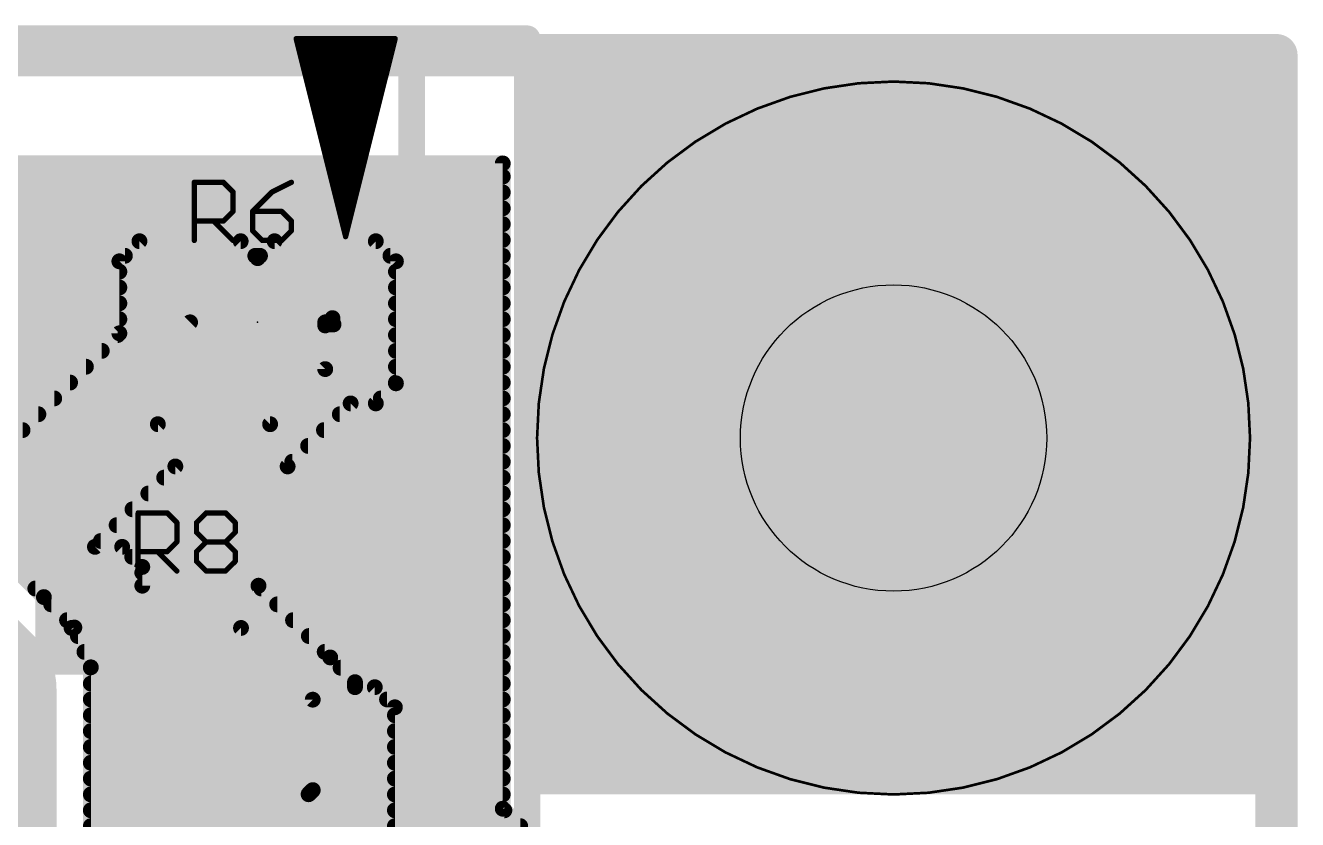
# Model space of a CAD drawing. Extents: x -0.2 to 60.5, y -0.2 to 25.7.
# Drawn here: x 22.26 to 34.49, y 18.05 to 25.69 of the extents above; entities that cross this region are included whole.
import ezdxf

# ---------------------------------------------------------------- set-up
doc = ezdxf.new("R2010")
doc.units = 0
for name, color, linetype in [('1', 22, 'CONTINUOUS'), ('101', 6, 'CONTINUOUS'), ('16', 175, 'CONTINUOUS'), ('20', 7, 'CONTINUOUS'), ('22', 253, 'CONTINUOUS'), ('23', 7, 'CONTINUOUS'), ('25', 253, 'CONTINUOUS'), ('41', 22, 'CONTINUOUS'), ('42', 175, 'CONTINUOUS')]:
    doc.layers.add(name, color=color, linetype=linetype)

# ---------------------------------------------------------------- blocks, each defined once
blk = doc.blocks.new('RECT')
blk.add_solid([(-0.5, -0.5), (0.5, -0.5), (-0.5, 0.5), (0.5, 0.5)])

msp = doc.modelspace()

# ---------------------------------------------------------------- linework, layer by layer
at = {"layer": '1', "const_width": 0.1524}
for points in [[(7.4422, 24.3586), (26.8478, 24.3586)], [(26.8478, 24.3586), (26.8478, 18.1512)], [(11.8441, 24.2316), (26.8478, 24.2316)], [(11.9965, 24.0792), (26.8478, 24.0792)], [(12.0873, 23.9268), (26.8478, 23.9268)], [(12.1504, 23.7744), (26.8478, 23.7744)], [(12.1539, 23.622), (26.8478, 23.622)], [(23.3532, 23.6102), (23.1598, 23.4168)], [(24.3268, 23.6102), (23.3532, 23.6102)], [(24.49, 23.447), (24.3268, 23.6102)], [(24.6532, 23.6102), (24.49, 23.447)], [(25.6268, 23.6102), (24.6532, 23.6102)], [(25.8202, 23.4168), (25.6268, 23.6102)], [(12.1504, 23.4696), (23.2126, 23.4696)], [(24.4674, 23.4696), (24.5126, 23.4696)], [(25.7674, 23.4696), (26.8478, 23.4696)], [(17.4466, 23.3172), (23.1598, 23.3172)], [(23.1598, 23.4168), (23.1598, 22.7245)], [(25.8202, 22.2432), (25.8202, 23.4168)], [(25.8202, 23.3172), (26.8478, 23.3172)], [(17.7369, 23.1648), (23.1598, 23.1648)], [(25.8202, 23.1648), (26.8478, 23.1648)], [(17.8872, 23.0124), (23.1598, 23.0124)], [(25.8202, 23.0124), (26.8478, 23.0124)], [(17.9503, 22.86), (23.1598, 22.86)], [(21.4, 20.39), (23.84, 22.83)], [(25.14, 22.8), (25.21, 22.87)], [(25.16, 22.81), (25.14, 22.83)], [(25.22, 22.81), (25.16, 22.81)], [(25.21, 22.87), (25.21, 22.82)], [(25.21, 22.82), (25.22, 22.81)], [(25.8202, 22.86), (26.8478, 22.86)], [(20.9594, 22.7076), (23.1429, 22.7076)], [(23.1598, 22.7245), (21.1055, 20.6702)], [(25.14, 22.38), (25.14, 22.8)], [(25.8202, 22.7076), (26.8478, 22.7076)], [(21.0202, 22.5552), (22.9905, 22.5552)], [(25.8202, 22.5552), (26.8478, 22.5552)], [(21.0202, 22.4028), (22.8381, 22.4028)], [(24.61, 21.85), (25.14, 22.38)], [(25.8202, 22.4028), (26.8478, 22.4028)], [(21.0202, 22.2504), (22.6857, 22.2504)], [(25.6268, 22.0498), (25.8202, 22.2432)], [(25.8202, 22.2504), (26.8478, 22.2504)], [(21.0202, 22.098), (22.5333, 22.098)], [(25.675, 22.098), (26.8478, 22.098)], [(24.7783, 21.4436), (25.3845, 22.0498)], [(25.3845, 22.0498), (25.6268, 22.0498)], [(21.0202, 21.9456), (22.3809, 21.9456)], [(22.08, 20.4), (23.53, 21.85)], [(23.53, 21.85), (24.61, 21.85)], [(25.2803, 21.9456), (26.8478, 21.9456)], [(21.0202, 21.7932), (22.2285, 21.7932)], [(25.1279, 21.7932), (26.8478, 21.7932)], [(24.9755, 21.6408), (26.8478, 21.6408)], [(24.8231, 21.4884), (26.8478, 21.4884)], [(22.9249, 20.6702), (23.6983, 21.4436)], [(23.6983, 21.4436), (24.7783, 21.4436)], [(23.5907, 21.336), (26.8478, 21.336)], [(23.4383, 21.1836), (26.8478, 21.1836)], [(23.2859, 21.0312), (26.8478, 21.0312)], [(23.1335, 20.8788), (26.8478, 20.8788)], [(23.1868, 20.6702), (22.9249, 20.6702)], [(22.9811, 20.7264), (26.8478, 20.7264)], [(23.3802, 20.4768), (23.1868, 20.6702)], [(23.283, 20.574), (26.8478, 20.574)], [(23.3802, 20.2964), (23.3802, 20.4768)], [(23.3802, 20.4216), (26.8478, 20.4216)], [(24.4983, 20.2964), (23.3802, 20.2964)], [(25.1883, 19.6064), (24.4983, 20.2964)], [(24.5255, 20.2692), (26.8478, 20.2692)], [(24.6779, 20.1168), (26.8478, 20.1168)], [(22.7, 19.89), (24.33, 19.89)], [(24.33, 19.89), (25.02, 19.2)], [(24.8303, 19.9644), (26.8478, 19.9644)], [(24.9827, 19.812), (26.8478, 19.812)], [(25.1351, 19.6596), (26.8478, 19.6596)], [(25.4264, 19.3683), (25.1883, 19.6064)], [(25.2875, 19.5072), (26.8478, 19.5072)], [(25.4264, 19.3202), (25.4264, 19.3683)], [(25.4264, 19.3548), (26.8478, 19.3548)], [(25.6168, 19.3202), (25.4264, 19.3202)], [(25.8102, 19.1268), (25.6168, 19.3202)], [(25.02, 19.2), (25.02, 18.33)], [(25.7346, 19.2024), (26.8478, 19.2024)], [(25.8102, 17.4532), (25.8102, 19.1268)], [(25.8102, 19.05), (26.8478, 19.05)], [(25.8102, 18.8976), (26.8478, 18.8976)], [(25.8102, 18.7452), (26.8478, 18.7452)], [(25.8102, 18.5928), (26.8478, 18.5928)], [(25.8102, 18.4404), (26.8478, 18.4404)], [(25.02, 18.33), (24.98, 18.29)], [(24.98, 18.29), (24.98, 14.93)], [(25.8102, 18.288), (26.8478, 18.288)], [(25.8102, 18.1356), (26.8634, 18.1356)], [(26.8478, 18.1512), (27.0412, 17.9578)], [(25.8102, 17.9832), (27.0158, 17.9832)]]:
    msp.add_lwpolyline(points, dxfattribs=at)
at = {"layer": '1', "const_width": 0.0762}
for points in [[(26.8859, 24.3586, 1), (26.8097, 24.3586)], [(26.8478, 24.3205, 1), (26.8478, 24.3967)], [(26.8478, 24.1935, 1), (26.8478, 24.2697)], [(26.8478, 24.0411, 1), (26.8478, 24.1173)], [(26.8478, 23.8887, 1), (26.8478, 23.9649)], [(26.8478, 23.7363, 1), (26.8478, 23.8125)], [(23.3532, 23.6483, 1), (23.3532, 23.5721)], [(23.3802, 23.5833, 1), (23.3263, 23.6371)], [(24.3537, 23.6371, 1), (24.2998, 23.5833)], [(24.3268, 23.5721, 1), (24.3268, 23.6483)], [(24.6532, 23.6483, 1), (24.6532, 23.5721)], [(24.6802, 23.5833, 1), (24.6263, 23.6371)], [(25.6537, 23.6371, 1), (25.5998, 23.5833)], [(25.6268, 23.5721, 1), (25.6268, 23.6483)], [(26.8478, 23.5839, 1), (26.8478, 23.6601)], [(23.2126, 23.4315, 1), (23.2126, 23.5077)], [(24.4674, 23.5077, 1), (24.4674, 23.4315)], [(24.4631, 23.4739, 1), (24.5169, 23.42)], [(24.4631, 23.42, 1), (24.5169, 23.4739)], [(24.5126, 23.4315, 1), (24.5126, 23.5077)], [(25.7674, 23.5077, 1), (25.7674, 23.4315)], [(26.8478, 23.4315, 1), (26.8478, 23.5077)], [(23.1979, 23.4168, 1), (23.1217, 23.4168)], [(23.1329, 23.4437, 1), (23.1867, 23.3898)], [(23.1598, 23.2791, 1), (23.1598, 23.3553)], [(25.8583, 23.4168, 1), (25.7821, 23.4168)], [(25.8202, 23.3553, 1), (25.8202, 23.2791)], [(25.7933, 23.3898, 1), (25.8471, 23.4437)], [(26.8478, 23.2791, 1), (26.8478, 23.3553)], [(23.1598, 23.1267, 1), (23.1598, 23.2029)], [(25.8202, 23.2029, 1), (25.8202, 23.1267)], [(26.8478, 23.1267, 1), (26.8478, 23.2029)], [(23.1598, 22.9743, 1), (23.1598, 23.0505)], [(25.8202, 23.0505, 1), (25.8202, 22.9743)], [(26.8478, 22.9743, 1), (26.8478, 23.0505)], [(23.1598, 22.8219, 1), (23.1598, 22.8981)], [(23.8669, 22.8031, 1), (23.8131, 22.8569)], [(25.1669, 22.8569, 1), (25.1131, 22.8031)], [(25.16, 22.8481, 1), (25.16, 22.7719)], [(25.2481, 22.87, 1), (25.1719, 22.87)], [(25.2369, 22.8469, 1), (25.1831, 22.7931)], [(25.2369, 22.8431, 1), (25.1831, 22.8969)], [(25.22, 22.7719, 1), (25.22, 22.8481)], [(25.8202, 22.8981, 1), (25.8202, 22.8219)], [(26.8478, 22.8219, 1), (26.8478, 22.8981)], [(23.1217, 22.7245, 1), (23.1979, 22.7245)], [(23.1867, 22.6976, 1), (23.1329, 22.7515)], [(23.1429, 22.6695, 1), (23.1429, 22.7457)], [(25.1781, 22.8, 1), (25.1019, 22.8)], [(25.1131, 22.8269, 1), (25.1669, 22.7731)], [(25.1331, 22.7831, 1), (25.1869, 22.8369)], [(25.1719, 22.82, 1), (25.2481, 22.82)], [(25.1931, 22.7831, 1), (25.2469, 22.8369)], [(25.8202, 22.7457, 1), (25.8202, 22.6695)], [(26.8478, 22.6695, 1), (26.8478, 22.7457)], [(22.9905, 22.5171, 1), (22.9905, 22.5933)], [(25.8202, 22.5933, 1), (25.8202, 22.5171)], [(26.8478, 22.5171, 1), (26.8478, 22.5933)], [(22.8381, 22.3647, 1), (22.8381, 22.4409)], [(25.1019, 22.38, 1), (25.1781, 22.38)], [(25.1669, 22.3531, 1), (25.1131, 22.4069)], [(25.8202, 22.4409, 1), (25.8202, 22.3647)], [(26.8478, 22.3647, 1), (26.8478, 22.4409)], [(22.6857, 22.2123, 1), (22.6857, 22.2885)], [(25.8202, 22.2885, 1), (25.8202, 22.2123)], [(25.7821, 22.2432, 1), (25.8583, 22.2432)], [(25.8471, 22.2163, 1), (25.7933, 22.2702)], [(26.8478, 22.2123, 1), (26.8478, 22.2885)], [(22.5333, 22.0599, 1), (22.5333, 22.1361)], [(25.675, 22.1361, 1), (25.675, 22.0599)], [(26.8478, 22.0599, 1), (26.8478, 22.1361)], [(25.3845, 22.0879, 1), (25.3845, 22.0117)], [(25.4115, 22.0229, 1), (25.3576, 22.0767)], [(25.5998, 22.0767, 1), (25.6537, 22.0229)], [(25.6268, 22.0117, 1), (25.6268, 22.0879)], [(22.3809, 21.9075, 1), (22.3809, 21.9837)], [(23.53, 21.8881, 1), (23.53, 21.8119)], [(23.5569, 21.8231, 1), (23.5031, 21.8769)], [(24.5831, 21.8769, 1), (24.6369, 21.8231)], [(24.61, 21.8119, 1), (24.61, 21.8881)], [(25.2803, 21.9837, 1), (25.2803, 21.9075)], [(26.8478, 21.9075, 1), (26.8478, 21.9837)], [(22.2285, 21.7551, 1), (22.2285, 21.8313)], [(25.1279, 21.8313, 1), (25.1279, 21.7551)], [(26.8478, 21.7551, 1), (26.8478, 21.8313)], [(24.9755, 21.6789, 1), (24.9755, 21.6027)], [(26.8478, 21.6027, 1), (26.8478, 21.6789)], [(24.8231, 21.5265, 1), (24.8231, 21.4503)], [(26.8478, 21.4503, 1), (26.8478, 21.5265)], [(23.6983, 21.4817, 1), (23.6983, 21.4055)], [(23.7253, 21.4167, 1), (23.6714, 21.4705)], [(24.7514, 21.4705, 1), (24.8053, 21.4167)], [(24.7783, 21.4055, 1), (24.7783, 21.4817)], [(23.5907, 21.3741, 1), (23.5907, 21.2979)], [(26.8478, 21.2979, 1), (26.8478, 21.3741)], [(23.4383, 21.2217, 1), (23.4383, 21.1455)], [(26.8478, 21.1455, 1), (26.8478, 21.2217)], [(23.2859, 21.0693, 1), (23.2859, 20.9931)], [(26.8478, 20.9931, 1), (26.8478, 21.0693)], [(23.1335, 20.9169, 1), (23.1335, 20.8407)], [(26.8478, 20.8407, 1), (26.8478, 20.9169)], [(22.9249, 20.7083, 1), (22.9249, 20.6321)], [(22.898, 20.6971, 1), (22.9519, 20.6433)], [(22.9811, 20.7645, 1), (22.9811, 20.6883)], [(23.2137, 20.6971, 1), (23.1598, 20.6433)], [(23.1868, 20.6321, 1), (23.1868, 20.7083)], [(26.8478, 20.6883, 1), (26.8478, 20.7645)], [(23.283, 20.6121, 1), (23.283, 20.5359)], [(26.8478, 20.5359, 1), (26.8478, 20.6121)], [(23.4183, 20.4768, 1), (23.3421, 20.4768)], [(23.3802, 20.4597, 1), (23.3802, 20.3835)], [(23.3533, 20.4498, 1), (23.4071, 20.5037)], [(26.8478, 20.3835, 1), (26.8478, 20.4597)], [(23.3802, 20.3345, 1), (23.3802, 20.2583)], [(23.3421, 20.2964, 1), (23.4183, 20.2964)], [(24.5253, 20.3233, 1), (24.4714, 20.2695)], [(24.5255, 20.3073, 1), (24.5255, 20.2311)], [(24.4983, 20.2583, 1), (24.4983, 20.3345)], [(26.8478, 20.2311, 1), (26.8478, 20.3073)], [(24.6779, 20.1549, 1), (24.6779, 20.0787)], [(26.8478, 20.0787, 1), (26.8478, 20.1549)], [(22.7, 19.9281, 1), (22.7, 19.8519)], [(24.3569, 19.9169, 1), (24.3031, 19.8631)], [(24.33, 19.8519, 1), (24.33, 19.9281)], [(24.8303, 20.0025, 1), (24.8303, 19.9263)], [(26.8478, 19.9263, 1), (26.8478, 20.0025)], [(24.9827, 19.8501, 1), (24.9827, 19.7739)], [(26.8478, 19.7739, 1), (26.8478, 19.8501)], [(25.1351, 19.6977, 1), (25.1351, 19.6215)], [(26.8478, 19.6215, 1), (26.8478, 19.6977)], [(25.2153, 19.6333, 1), (25.1614, 19.5795)], [(25.1614, 19.5795, 1), (25.2153, 19.6333)], [(25.2875, 19.5453, 1), (25.2875, 19.4691)], [(26.8478, 19.4691, 1), (26.8478, 19.5453)], [(25.4645, 19.3683, 1), (25.3883, 19.3683)], [(25.4264, 19.3929, 1), (25.4264, 19.3167)], [(25.4264, 19.3583, 1), (25.4264, 19.2821)], [(25.3883, 19.3202, 1), (25.4645, 19.3202)], [(25.3995, 19.3414, 1), (25.4533, 19.3953)], [(25.6437, 19.3471, 1), (25.5898, 19.2933)], [(25.6168, 19.2821, 1), (25.6168, 19.3583)], [(26.8478, 19.3167, 1), (26.8478, 19.3929)], [(25.0581, 19.2, 1), (24.9819, 19.2)], [(24.9931, 19.1731, 1), (25.0469, 19.2269)], [(25.7346, 19.2405, 1), (25.7346, 19.1643)], [(26.8478, 19.1643, 1), (26.8478, 19.2405)], [(25.8483, 19.1268, 1), (25.7721, 19.1268)], [(25.8102, 19.0881, 1), (25.8102, 19.0119)], [(25.7833, 19.0998, 1), (25.8371, 19.1537)], [(26.8478, 19.0119, 1), (26.8478, 19.0881)], [(25.8102, 18.9357, 1), (25.8102, 18.8595)], [(26.8478, 18.8595, 1), (26.8478, 18.9357)], [(25.8102, 18.7833, 1), (25.8102, 18.7071)], [(26.8478, 18.7071, 1), (26.8478, 18.7833)], [(25.8102, 18.6309, 1), (25.8102, 18.5547)], [(26.8478, 18.5547, 1), (26.8478, 18.6309)], [(25.8102, 18.4785, 1), (25.8102, 18.4023)], [(26.8478, 18.4023, 1), (26.8478, 18.4785)], [(25.0181, 18.29, 1), (24.9419, 18.29)], [(24.9819, 18.33, 1), (25.0581, 18.33)], [(25.0469, 18.3031, 1), (24.9931, 18.3569)], [(25.8102, 18.3261, 1), (25.8102, 18.2499)], [(26.8478, 18.2499, 1), (26.8478, 18.3261)], [(24.9531, 18.3169, 1), (25.0069, 18.2631)], [(25.8102, 18.1737, 1), (25.8102, 18.0975)], [(26.8747, 18.1782, 1), (26.8209, 18.1243)], [(26.8097, 18.1512, 1), (26.8859, 18.1512)], [(26.8634, 18.0975, 1), (26.8634, 18.1737)], [(25.8102, 18.0213, 1), (25.8102, 17.9451)], [(27.0158, 17.9451, 1), (27.0158, 18.0213)]]:
    msp.add_lwpolyline(points, format="xyb", dxfattribs=at)
at = {"layer": '101', "const_width": 0.0254}
msp.add_lwpolyline([(30.607, 18.288, 1), (30.607, 25.146, 1), (30.607, 18.288)], format="xyb", dxfattribs=at)
at = {"layer": '16'}
for points, const_width in [([(7.4422, 24.3586), (26.8478, 24.3586)], 0.1524), ([(26.8478, 24.3586), (26.8478, 18.1512)], 0.1524), ([(11.8441, 24.2316), (26.8478, 24.2316)], 0.1524), ([(11.9965, 24.0792), (26.8478, 24.0792)], 0.1524), ([(16.5259, 23.9268), (26.8478, 23.9268)], 0.1524), ([(16.6783, 23.7744), (26.8478, 23.7744)], 0.1524), ([(16.8307, 23.622), (26.8478, 23.622)], 0.1524), ([(16.9831, 23.4696), (26.8478, 23.4696)], 0.1524), ([(17.4466, 23.3172), (26.8478, 23.3172)], 0.1524), ([(17.7369, 23.1648), (26.8478, 23.1648)], 0.1524), ([(17.8872, 23.0124), (26.8478, 23.0124)], 0.1524), ([(17.9503, 22.86), (26.8478, 22.86)], 0.1524), ([(17.9959, 22.7076), (26.8478, 22.7076)], 0.1524), ([(17.9959, 22.5552), (26.8478, 22.5552)], 0.1524), ([(17.9714, 22.4028), (26.8478, 22.4028)], 0.1524), ([(17.9082, 22.2504), (26.8478, 22.2504)], 0.1524), ([(17.7877, 22.098), (26.8478, 22.098)], 0.1524), ([(17.5693, 21.9456), (26.8478, 21.9456)], 0.1524), ([(7.4422, 21.7932), (26.8478, 21.7932)], 0.1524), ([(7.4422, 21.6408), (26.8478, 21.6408)], 0.1524), ([(7.4422, 21.4884), (26.8478, 21.4884)], 0.1524), ([(21.0965, 21.336), (26.8478, 21.336)], 0.1524), ([(21.4372, 21.1836), (26.8478, 21.1836)], 0.1524), ([(21.5915, 21.0312), (26.8478, 21.0312)], 0.1524), ([(21.844, 19.304), (20.828, 20.32)], 1.4224), ([(22.4339, 20.1869), (21.7005, 20.9203)], 0.1524), ([(21.742, 20.8788), (26.8478, 20.8788)], 0.1524), ([(21.8944, 20.7264), (26.8478, 20.7264)], 0.1524), ([(22.0468, 20.574), (26.8478, 20.574)], 0.1524), ([(22.1992, 20.4216), (26.8478, 20.4216)], 0.1524), ([(22.3516, 20.2692), (26.8478, 20.2692)], 0.1524), ([(22.7269, 19.8939), (22.4339, 20.1869)], 0.1524), ([(22.4339, 20.1869), (22.4339, 20.1869)], 0.1524), ([(22.504, 20.1168), (26.8478, 20.1168)], 0.1524), ([(21.844, 12.065), (21.844, 19.304)], 1.4224), ([(22.6564, 19.9644), (26.8478, 19.9644)], 0.1524), ([(22.8854, 19.5111), (22.7269, 19.8939)], 0.1524), ([(22.7608, 19.812), (26.8478, 19.812)], 0.1524), ([(22.8239, 19.6596), (26.8478, 19.6596)], 0.1524), ([(22.8854, 13.3734), (22.8854, 19.5111)], 0.1524), ([(22.8854, 19.5072), (26.8478, 19.5072)], 0.1524), ([(22.8854, 19.3548), (26.8478, 19.3548)], 0.1524), ([(22.8854, 19.2024), (26.8478, 19.2024)], 0.1524), ([(22.8854, 19.05), (26.8478, 19.05)], 0.1524), ([(22.8854, 18.8976), (26.8478, 18.8976)], 0.1524), ([(22.8854, 18.7452), (26.8478, 18.7452)], 0.1524), ([(22.8854, 18.5928), (26.8478, 18.5928)], 0.1524), ([(22.8854, 18.4404), (26.8478, 18.4404)], 0.1524), ([(22.8854, 18.288), (26.8478, 18.288)], 0.1524), ([(22.8854, 18.1356), (26.8634, 18.1356)], 0.1524), ([(26.8478, 18.1512), (27.0412, 17.9578)], 0.1524), ([(22.8854, 17.9832), (27.0158, 17.9832)], 0.1524)]:
    msp.add_lwpolyline(points, dxfattribs=dict(at, const_width=const_width))
for points, const_width in [([(26.8859, 24.3586, 1), (26.8097, 24.3586)], 0.0762), ([(26.8478, 24.3205, 1), (26.8478, 24.3967)], 0.0762), ([(26.8478, 24.1935, 1), (26.8478, 24.2697)], 0.0762), ([(26.8478, 24.0411, 1), (26.8478, 24.1173)], 0.0762), ([(26.8478, 23.8887, 1), (26.8478, 23.9649)], 0.0762), ([(26.8478, 23.7363, 1), (26.8478, 23.8125)], 0.0762), ([(26.8478, 23.5839, 1), (26.8478, 23.6601)], 0.0762), ([(26.8478, 23.4315, 1), (26.8478, 23.5077)], 0.0762), ([(26.8478, 23.2791, 1), (26.8478, 23.3553)], 0.0762), ([(26.8478, 23.1267, 1), (26.8478, 23.2029)], 0.0762), ([(26.8478, 22.9743, 1), (26.8478, 23.0505)], 0.0762), ([(26.8478, 22.8219, 1), (26.8478, 22.8981)], 0.0762), ([(26.8478, 22.6695, 1), (26.8478, 22.7457)], 0.0762), ([(26.8478, 22.5171, 1), (26.8478, 22.5933)], 0.0762), ([(26.8478, 22.3647, 1), (26.8478, 22.4409)], 0.0762), ([(26.8478, 22.2123, 1), (26.8478, 22.2885)], 0.0762), ([(26.8478, 22.0599, 1), (26.8478, 22.1361)], 0.0762), ([(26.8478, 21.9075, 1), (26.8478, 21.9837)], 0.0762), ([(26.8478, 21.7551, 1), (26.8478, 21.8313)], 0.0762), ([(26.8478, 21.6027, 1), (26.8478, 21.6789)], 0.0762), ([(26.8478, 21.4503, 1), (26.8478, 21.5265)], 0.0762), ([(26.8478, 21.2979, 1), (26.8478, 21.3741)], 0.0762), ([(26.8478, 21.1455, 1), (26.8478, 21.2217)], 0.0762), ([(26.8478, 20.9931, 1), (26.8478, 21.0693)], 0.0762), ([(26.8478, 20.8407, 1), (26.8478, 20.9169)], 0.0762), ([(26.8478, 20.6883, 1), (26.8478, 20.7645)], 0.0762), ([(26.8478, 20.5359, 1), (26.8478, 20.6121)], 0.0762), ([(26.8478, 20.3835, 1), (26.8478, 20.4597)], 0.0762), ([(22.3516, 20.3073, 1), (22.3516, 20.2311)], 0.0762), ([(26.8478, 20.2311, 1), (26.8478, 20.3073)], 0.0762), ([(22.4339, 20.225, 1), (22.4339, 20.1488)], 0.0762), ([(22.4608, 20.2138, 1), (22.407, 20.1599)], 0.0762), ([(22.407, 20.1599, 1), (22.4608, 20.2138)], 0.0762), ([(22.4339, 20.1488, 1), (22.4339, 20.225)], 0.0762), ([(22.504, 20.1549, 1), (22.504, 20.0787)], 0.0762), ([(26.8478, 20.0787, 1), (26.8478, 20.1549)], 0.0762), ([(22.1996, 19.304, 1), (21.4884, 19.304)], 0.7112), ([(22.6564, 20.0025, 1), (22.6564, 19.9263)], 0.0762), ([(22.7621, 19.9085, 1), (22.6917, 19.8793)], 0.0762), ([(22.6999, 19.867, 1), (22.7538, 19.9208)], 0.0762), ([(26.8478, 19.9263, 1), (26.8478, 20.0025)], 0.0762), ([(21.5926, 19.0526, 1), (22.0954, 19.5554)], 0.7112), ([(22.7608, 19.8501, 1), (22.7608, 19.7739)], 0.0762), ([(26.8478, 19.7739, 1), (26.8478, 19.8501)], 0.0762), ([(22.8239, 19.6977, 1), (22.8239, 19.6215)], 0.0762), ([(26.8478, 19.6215, 1), (26.8478, 19.6977)], 0.0762), ([(22.9235, 19.5111, 1), (22.8473, 19.5111)], 0.0762), ([(22.8854, 19.5453, 1), (22.8854, 19.4691)], 0.0762), ([(26.8478, 19.4691, 1), (26.8478, 19.5453)], 0.0762), ([(22.8502, 19.4966, 1), (22.9206, 19.5257)], 0.0762), ([(22.8854, 19.3929, 1), (22.8854, 19.3167)], 0.0762), ([(26.8478, 19.3167, 1), (26.8478, 19.3929)], 0.0762), ([(22.8854, 19.2405, 1), (22.8854, 19.1643)], 0.0762), ([(26.8478, 19.1643, 1), (26.8478, 19.2405)], 0.0762), ([(22.8854, 19.0881, 1), (22.8854, 19.0119)], 0.0762), ([(26.8478, 19.0119, 1), (26.8478, 19.0881)], 0.0762), ([(22.8854, 18.9357, 1), (22.8854, 18.8595)], 0.0762), ([(26.8478, 18.8595, 1), (26.8478, 18.9357)], 0.0762), ([(22.8854, 18.7833, 1), (22.8854, 18.7071)], 0.0762), ([(26.8478, 18.7071, 1), (26.8478, 18.7833)], 0.0762), ([(22.8854, 18.6309, 1), (22.8854, 18.5547)], 0.0762), ([(26.8478, 18.5547, 1), (26.8478, 18.6309)], 0.0762), ([(22.8854, 18.4785, 1), (22.8854, 18.4023)], 0.0762), ([(26.8478, 18.4023, 1), (26.8478, 18.4785)], 0.0762), ([(22.8854, 18.3261, 1), (22.8854, 18.2499)], 0.0762), ([(26.8478, 18.2499, 1), (26.8478, 18.3261)], 0.0762), ([(22.8854, 18.1737, 1), (22.8854, 18.0975)], 0.0762), ([(26.8747, 18.1782, 1), (26.8209, 18.1243)], 0.0762), ([(26.8097, 18.1512, 1), (26.8859, 18.1512)], 0.0762), ([(26.8634, 18.0975, 1), (26.8634, 18.1737)], 0.0762), ([(22.8854, 18.0213, 1), (22.8854, 17.9451)], 0.0762), ([(27.0158, 17.9451, 1), (27.0158, 18.0213)], 0.0762)]:
    msp.add_lwpolyline(points, format="xyb", dxfattribs=dict(at, const_width=const_width))
at = {"layer": '20', "const_width": 0.4064}
for points in [[(34.29, 25.4), (0, 25.4)], [(34.29, 0), (34.29, 25.4)]]:
    msp.add_lwpolyline(points, dxfattribs=at)
at = {"layer": '20', "const_width": 0.2032}
for points in [[(34.3916, 25.4, 1), (34.1884, 25.4)], [(34.29, 25.2984, 1), (34.29, 25.5016)]]:
    msp.add_lwpolyline(points, format="xyb", dxfattribs=at)
at = {"layer": '20'}
msp.add_circle((30.607, 21.717), 1.4732, dxfattribs=at)
at = {"layer": '22'}
for points, const_width in [([(17.7165, 25.5588), (27.0827, 25.5588)], 0.254), ([(25.3364, 23.6539), (24.8603, 25.5588)], 0.0508), ([(24.8603, 25.5588), (25.8128, 25.5588)], 0.0508), ([(25.8128, 25.5588), (25.3364, 23.6539)], 0.0508), ([(25.9715, 25.5587), (25.9715, 22.225)], 0.254), ([(27.0827, 25.5588), (27.0828, 13.97)], 0.254), ([(25.8049, 25.527), (24.8682, 25.527)], 0.0508), ([(25.7921, 25.4762), (24.8809, 25.4762)], 0.0508), ([(25.7794, 25.4254), (24.8936, 25.4254)], 0.0508), ([(25.7667, 25.3746), (24.9063, 25.3746)], 0.0508), ([(25.754, 25.3238), (24.919, 25.3238)], 0.0508), ([(25.7413, 25.273), (24.9317, 25.273)], 0.0508), ([(25.7286, 25.2222), (24.9444, 25.2222)], 0.0508), ([(25.7159, 25.1714), (24.9571, 25.1714)], 0.0508), ([(25.7032, 25.1206), (24.9698, 25.1206)], 0.0508), ([(25.6905, 25.0698), (24.9825, 25.0698)], 0.0508), ([(25.6778, 25.019), (24.9952, 25.019)], 0.0508), ([(25.6651, 24.9682), (25.0079, 24.9682)], 0.0508), ([(25.6524, 24.9174), (25.0206, 24.9174)], 0.0508), ([(25.6397, 24.8666), (25.0333, 24.8666)], 0.0508), ([(25.627, 24.8158), (25.046, 24.8158)], 0.0508), ([(25.6143, 24.765), (25.0587, 24.765)], 0.0508), ([(25.6016, 24.7142), (25.0714, 24.7142)], 0.0508), ([(25.5889, 24.6634), (25.0841, 24.6634)], 0.0508), ([(25.5762, 24.6126), (25.0968, 24.6126)], 0.0508), ([(25.5635, 24.5618), (25.1095, 24.5618)], 0.0508), ([(25.5508, 24.511), (25.1222, 24.511)], 0.0508), ([(25.5381, 24.4602), (25.1349, 24.4602)], 0.0508), ([(25.5253, 24.4094), (25.1476, 24.4094)], 0.0508), ([(25.5126, 24.3586), (25.1603, 24.3586)], 0.0508), ([(23.749, 24.13), (19.939, 24.13)], 0.254), ([(25.4999, 24.3078), (25.173, 24.3078)], 0.0508), ([(25.4872, 24.257), (25.1857, 24.257)], 0.0508), ([(25.4745, 24.2062), (25.1984, 24.2062)], 0.0508), ([(25.4618, 24.1554), (25.2111, 24.1554)], 0.0508), ([(25.4491, 24.1046), (25.2238, 24.1046)], 0.0508), ([(25.4364, 24.0538), (25.2365, 24.0538)], 0.0508), ([(25.4237, 24.003), (25.2492, 24.003)], 0.0508), ([(25.411, 23.9522), (25.2618, 23.9522)], 0.0508), ([(25.3983, 23.9014), (25.2745, 23.9014)], 0.0508), ([(25.3856, 23.8506), (25.2872, 23.8506)], 0.0508), ([(25.3729, 23.7998), (25.2999, 23.7998)], 0.0508), ([(25.3602, 23.749), (25.3126, 23.749)], 0.0508), ([(25.3475, 23.6982), (25.3253, 23.6982)], 0.0508), ([(25.019, 22.225), (25.019, 22.86)], 0.254), ([(23.114, 22.225), (23.114, 16.51)], 0.254), ([(25.019, 22.225), (23.114, 22.225)], 0.254), ([(25.9715, 22.225), (25.019, 22.225)], 0.254)]:
    msp.add_lwpolyline(points, dxfattribs=dict(at, const_width=const_width))
for points, const_width in [([(24.8726, 25.5619, 1), (24.848, 25.5557)], 0.0254), ([(24.8603, 25.5715, 1), (24.8603, 25.5461)], 0.0254), ([(25.8251, 25.5557, 1), (25.8005, 25.5619)], 0.0254), ([(25.8128, 25.5461, 1), (25.8128, 25.5715)], 0.0254), ([(26.035, 25.5587, 1), (25.908, 25.5587)], 0.127), ([(27.1462, 25.5588, 1), (27.0192, 25.5588)], 0.127), ([(27.0827, 25.4953, 1), (27.0827, 25.6223)], 0.127), ([(24.8682, 25.5397, 1), (24.8682, 25.5143)], 0.0254), ([(24.8809, 25.4889, 1), (24.8809, 25.4635)], 0.0254), ([(25.7921, 25.4635, 1), (25.7921, 25.4889)], 0.0254), ([(25.8049, 25.5143, 1), (25.8049, 25.5397)], 0.0254), ([(24.8936, 25.4381, 1), (24.8936, 25.4127)], 0.0254), ([(24.9063, 25.3873, 1), (24.9063, 25.3619)], 0.0254), ([(24.919, 25.3365, 1), (24.919, 25.3111)], 0.0254), ([(25.754, 25.3111, 1), (25.754, 25.3365)], 0.0254), ([(25.7667, 25.3619, 1), (25.7667, 25.3873)], 0.0254), ([(25.7794, 25.4127, 1), (25.7794, 25.4381)], 0.0254), ([(24.9317, 25.2857, 1), (24.9317, 25.2603)], 0.0254), ([(24.9444, 25.2349, 1), (24.9444, 25.2095)], 0.0254), ([(25.7286, 25.2095, 1), (25.7286, 25.2349)], 0.0254), ([(25.7413, 25.2603, 1), (25.7413, 25.2857)], 0.0254), ([(24.9571, 25.1841, 1), (24.9571, 25.1587)], 0.0254), ([(24.9698, 25.1333, 1), (24.9698, 25.1079)], 0.0254), ([(24.9825, 25.0825, 1), (24.9825, 25.0571)], 0.0254), ([(25.6905, 25.0571, 1), (25.6905, 25.0825)], 0.0254), ([(25.7032, 25.1079, 1), (25.7032, 25.1333)], 0.0254), ([(25.7159, 25.1587, 1), (25.7159, 25.1841)], 0.0254), ([(24.9952, 25.0317, 1), (24.9952, 25.0063)], 0.0254), ([(25.0079, 24.9809, 1), (25.0079, 24.9555)], 0.0254), ([(25.6651, 24.9555, 1), (25.6651, 24.9809)], 0.0254), ([(25.6778, 25.0063, 1), (25.6778, 25.0317)], 0.0254), ([(25.0206, 24.9301, 1), (25.0206, 24.9047)], 0.0254), ([(25.0333, 24.8793, 1), (25.0333, 24.8539)], 0.0254), ([(25.046, 24.8285, 1), (25.046, 24.8031)], 0.0254), ([(25.627, 24.8031, 1), (25.627, 24.8285)], 0.0254), ([(25.6397, 24.8539, 1), (25.6397, 24.8793)], 0.0254), ([(25.6524, 24.9047, 1), (25.6524, 24.9301)], 0.0254), ([(25.0587, 24.7777, 1), (25.0587, 24.7523)], 0.0254), ([(25.0714, 24.7269, 1), (25.0714, 24.7015)], 0.0254), ([(25.6016, 24.7015, 1), (25.6016, 24.7269)], 0.0254), ([(25.6143, 24.7523, 1), (25.6143, 24.7777)], 0.0254), ([(25.0841, 24.6761, 1), (25.0841, 24.6507)], 0.0254), ([(25.0968, 24.6253, 1), (25.0968, 24.5999)], 0.0254), ([(25.5762, 24.5999, 1), (25.5762, 24.6253)], 0.0254), ([(25.5889, 24.6507, 1), (25.5889, 24.6761)], 0.0254), ([(25.1095, 24.5745, 1), (25.1095, 24.5491)], 0.0254), ([(25.1222, 24.5237, 1), (25.1222, 24.4983)], 0.0254), ([(25.1349, 24.4729, 1), (25.1349, 24.4475)], 0.0254), ([(25.5381, 24.4475, 1), (25.5381, 24.4729)], 0.0254), ([(25.5508, 24.4983, 1), (25.5508, 24.5237)], 0.0254), ([(25.5635, 24.5491, 1), (25.5635, 24.5745)], 0.0254), ([(25.1476, 24.4221, 1), (25.1476, 24.3967)], 0.0254), ([(25.1603, 24.3713, 1), (25.1603, 24.3459)], 0.0254), ([(25.5126, 24.3459, 1), (25.5126, 24.3713)], 0.0254), ([(25.5253, 24.3967, 1), (25.5253, 24.4221)], 0.0254), ([(25.019, 22.86, 0.4142), (23.749, 24.13)], 0.254), ([(23.749, 24.1935, 1), (23.749, 24.0665)], 0.127), ([(23.749, 24.0665, 1), (23.749, 24.1935)], 0.127), ([(25.173, 24.3205, 1), (25.173, 24.2951)], 0.0254), ([(25.1857, 24.2697, 1), (25.1857, 24.2443)], 0.0254), ([(25.1984, 24.2189, 1), (25.1984, 24.1935)], 0.0254), ([(25.4745, 24.1935, 1), (25.4745, 24.2189)], 0.0254), ([(25.4872, 24.2443, 1), (25.4872, 24.2697)], 0.0254), ([(25.4999, 24.2951, 1), (25.4999, 24.3205)], 0.0254), ([(25.2111, 24.1681, 1), (25.2111, 24.1427)], 0.0254), ([(25.2238, 24.1173, 1), (25.2238, 24.0919)], 0.0254), ([(25.4491, 24.0919, 1), (25.4491, 24.1173)], 0.0254), ([(25.4618, 24.1427, 1), (25.4618, 24.1681)], 0.0254), ([(25.2365, 24.0665, 1), (25.2365, 24.0411)], 0.0254), ([(25.2492, 24.0157, 1), (25.2492, 23.9903)], 0.0254), ([(25.4237, 23.9903, 1), (25.4237, 24.0157)], 0.0254), ([(25.4364, 24.0411, 1), (25.4364, 24.0665)], 0.0254), ([(25.2618, 23.9649, 1), (25.2618, 23.9395)], 0.0254), ([(25.2745, 23.9141, 1), (25.2745, 23.8887)], 0.0254), ([(25.2872, 23.8633, 1), (25.2872, 23.8379)], 0.0254), ([(25.3856, 23.8379, 1), (25.3856, 23.8633)], 0.0254), ([(25.3983, 23.8887, 1), (25.3983, 23.9141)], 0.0254), ([(25.411, 23.9395, 1), (25.411, 23.9649)], 0.0254), ([(25.2999, 23.8125, 1), (25.2999, 23.7871)], 0.0254), ([(25.3126, 23.7617, 1), (25.3126, 23.7363)], 0.0254), ([(25.3602, 23.7363, 1), (25.3602, 23.7617)], 0.0254), ([(25.3729, 23.7871, 1), (25.3729, 23.8125)], 0.0254), ([(25.3253, 23.7109, 1), (25.3253, 23.6855)], 0.0254), ([(25.3241, 23.657, 1), (25.3487, 23.6508)], 0.0254), ([(25.3241, 23.6508, 1), (25.3487, 23.657)], 0.0254), ([(25.3475, 23.6855, 1), (25.3475, 23.7109)], 0.0254), ([(25.0825, 22.86, 1), (24.9555, 22.86)], 0.127), ([(24.9555, 22.86, 1), (25.0825, 22.86)], 0.127), ([(23.1775, 22.225, 1), (23.0505, 22.225)], 0.127), ([(23.114, 22.2885, 1), (23.114, 22.1615)], 0.127), ([(25.019, 22.2885, 1), (25.019, 22.1615)], 0.127), ([(24.9555, 22.225, 1), (25.0825, 22.225)], 0.127), ([(25.019, 22.1615, 1), (25.019, 22.2885)], 0.127), ([(25.908, 22.225, 1), (26.035, 22.225)], 0.127), ([(25.9715, 22.1615, 1), (25.9715, 22.2885)], 0.127)]:
    msp.add_lwpolyline(points, format="xyb", dxfattribs=dict(at, const_width=const_width))
at = {"layer": '23'}
msp.add_point((24.49, 22.83), dxfattribs=at)
at = {"layer": '25', "const_width": 0.0508}
for points in [[(23.8804, 23.6174), (23.8804, 24.1767)], [(23.8804, 24.1767), (24.16, 24.1767)], [(24.16, 24.1767), (24.2533, 24.0835)], [(24.2533, 24.0835), (24.2533, 23.897)], [(24.6281, 24.0835), (24.4417, 23.897)], [(24.8146, 24.1767), (24.6281, 24.0835)], [(24.2533, 23.897), (24.16, 23.8038)], [(24.4417, 23.897), (24.4417, 23.7106)], [(24.7213, 23.897), (24.4417, 23.897)], [(24.8146, 23.8038), (24.7213, 23.897)], [(24.16, 23.8038), (23.8804, 23.8038)], [(24.0668, 23.8038), (24.2533, 23.6174)], [(24.8146, 23.7106), (24.8146, 23.8038)], [(24.4417, 23.7106), (24.5349, 23.6174)], [(24.5349, 23.6174), (24.7213, 23.6174)], [(24.7213, 23.6174), (24.8146, 23.7106)], [(23.3404, 20.4374), (23.3404, 20.9967)], [(23.3404, 20.9967), (23.62, 20.9967)], [(23.62, 20.9967), (23.7133, 20.9035)], [(23.7133, 20.9035), (23.7133, 20.717)], [(23.9017, 20.9035), (23.9949, 20.9967)], [(23.9017, 20.8102), (23.9017, 20.9035)], [(23.9949, 20.9967), (24.1813, 20.9967)], [(24.1813, 20.9967), (24.2746, 20.9035)], [(24.2746, 20.9035), (24.2746, 20.8102)], [(23.9949, 20.717), (23.9017, 20.8102)], [(24.2746, 20.8102), (24.1813, 20.717)], [(23.7133, 20.717), (23.62, 20.6238)], [(23.9017, 20.6238), (23.9949, 20.717)], [(23.9949, 20.717), (24.1813, 20.717)], [(24.1813, 20.717), (24.2746, 20.6238)], [(23.62, 20.6238), (23.3404, 20.6238)], [(23.5268, 20.6238), (23.7133, 20.4374)], [(23.9017, 20.5306), (23.9017, 20.6238)], [(24.2746, 20.6238), (24.2746, 20.5306)], [(23.9949, 20.4374), (23.9017, 20.5306)], [(24.1813, 20.4374), (23.9949, 20.4374)], [(24.2746, 20.5306), (24.1813, 20.4374)]]:
    msp.add_lwpolyline(points, dxfattribs=at)
at = {"layer": '25', "const_width": 0.0254}
for points in [[(23.8931, 24.1767, 1), (23.8677, 24.1767)], [(23.8804, 24.1894, 1), (23.8804, 24.164)], [(24.169, 24.1857, 1), (24.1511, 24.1677)], [(24.16, 24.164, 1), (24.16, 24.1894)], [(24.266, 24.0835, 1), (24.2406, 24.0835)], [(24.6225, 24.0948, 1), (24.6338, 24.0721)], [(24.6371, 24.0745, 1), (24.6192, 24.0924)], [(24.8202, 24.1653, 1), (24.8089, 24.188)], [(24.2443, 24.0745, 1), (24.2622, 24.0924)], [(24.2406, 23.897, 1), (24.266, 23.897)], [(24.2622, 23.8881, 1), (24.2443, 23.906)], [(24.4544, 23.897, 1), (24.429, 23.897)], [(24.4417, 23.9097, 1), (24.4417, 23.8843)], [(24.4327, 23.906, 1), (24.4507, 23.8881)], [(24.7303, 23.906, 1), (24.7124, 23.8881)], [(24.7213, 23.8843, 1), (24.7213, 23.9097)], [(23.8804, 23.8165, 1), (23.8804, 23.7911)], [(24.0758, 23.8128, 1), (24.0578, 23.7948)], [(24.1511, 23.8128, 1), (24.169, 23.7948)], [(24.16, 23.7911, 1), (24.16, 23.8165)], [(24.8273, 23.8038, 1), (24.8019, 23.8038)], [(24.8056, 23.7948, 1), (24.8235, 23.8128)], [(23.8677, 23.6174, 1), (23.8931, 23.6174)], [(24.2443, 23.6084, 1), (24.2622, 23.6264)], [(24.4507, 23.7196, 1), (24.4327, 23.7016)], [(24.429, 23.7106, 1), (24.4544, 23.7106)], [(24.5349, 23.6301, 1), (24.5349, 23.6047)], [(24.5259, 23.6084, 1), (24.5439, 23.6264)], [(24.7124, 23.6264, 1), (24.7303, 23.6084)], [(24.7213, 23.6047, 1), (24.7213, 23.6301)], [(24.8019, 23.7106, 1), (24.8273, 23.7106)], [(24.8235, 23.7016, 1), (24.8056, 23.7196)], [(23.3531, 20.9967, 1), (23.3277, 20.9967)], [(23.3404, 21.0094, 1), (23.3404, 20.984)], [(23.629, 21.0057, 1), (23.6111, 20.9877)], [(23.62, 20.984, 1), (23.62, 21.0094)], [(23.726, 20.9035, 1), (23.7006, 20.9035)], [(23.7043, 20.8945, 1), (23.7222, 20.9124)], [(23.9144, 20.9035, 1), (23.889, 20.9035)], [(23.8927, 20.9124, 1), (23.9107, 20.8945)], [(23.9949, 21.0094, 1), (23.9949, 20.984)], [(24.0039, 20.9877, 1), (23.9859, 21.0057)], [(24.1903, 21.0057, 1), (24.1724, 20.9877)], [(24.1813, 20.984, 1), (24.1813, 21.0094)], [(24.2873, 20.9035, 1), (24.2619, 20.9035)], [(24.2656, 20.8945, 1), (24.2835, 20.9124)], [(23.9107, 20.8192, 1), (23.8927, 20.8013)], [(23.889, 20.8102, 1), (23.9144, 20.8102)], [(24.2619, 20.8102, 1), (24.2873, 20.8102)], [(24.2835, 20.8013, 1), (24.2656, 20.8192)], [(23.7006, 20.717, 1), (23.726, 20.717)], [(23.7222, 20.7081, 1), (23.7043, 20.726)], [(23.9949, 20.7297, 1), (23.9949, 20.7043)], [(24.0039, 20.7081, 1), (23.9859, 20.726)], [(23.9859, 20.7081, 1), (24.0039, 20.726)], [(24.1903, 20.726, 1), (24.1724, 20.7081)], [(24.1724, 20.726, 1), (24.1903, 20.7081)], [(24.1813, 20.7043, 1), (24.1813, 20.7297)], [(23.3404, 20.6365, 1), (23.3404, 20.6111)], [(23.5358, 20.6328, 1), (23.5178, 20.6148)], [(23.6111, 20.6328, 1), (23.629, 20.6148)], [(23.62, 20.6111, 1), (23.62, 20.6365)], [(23.9144, 20.6238, 1), (23.889, 20.6238)], [(23.8927, 20.6328, 1), (23.9107, 20.6148)], [(24.2873, 20.6238, 1), (24.2619, 20.6238)], [(24.2656, 20.6148, 1), (24.2835, 20.6328)], [(23.3277, 20.4374, 1), (23.3531, 20.4374)], [(23.7043, 20.4284, 1), (23.7222, 20.4464)], [(23.9107, 20.5396, 1), (23.8927, 20.5216)], [(23.889, 20.5306, 1), (23.9144, 20.5306)], [(23.9949, 20.4501, 1), (23.9949, 20.4247)], [(23.9859, 20.4284, 1), (24.0039, 20.4464)], [(24.1724, 20.4464, 1), (24.1903, 20.4284)], [(24.1813, 20.4247, 1), (24.1813, 20.4501)], [(24.2619, 20.5306, 1), (24.2873, 20.5306)], [(24.2835, 20.5216, 1), (24.2656, 20.5396)]]:
    msp.add_lwpolyline(points, format="xyb", dxfattribs=at)

# ---------------------------------------------------------------- block references
at = {"layer": '1', "xscale": 0.7, "yscale": 0.9}
for p in [(23.84, 22.83), (25.14, 22.83), (22.7, 19.89)]:
    msp.add_blockref('RECT', p, dxfattribs=at)
at = {"layer": '1', "yscale": 1.4}
msp.add_blockref('RECT', (24.98, 18.29), dxfattribs=at)
at = {"layer": '41', "xscale": 7.112, "yscale": 7.112}
msp.add_blockref('RECT', (30.734, 21.844), dxfattribs=at)
at = {"layer": '42', "xscale": 7.112, "yscale": 7.112}
msp.add_blockref('RECT', (30.734, 21.844), dxfattribs=at)

doc.saveas('drawing.dxf')
